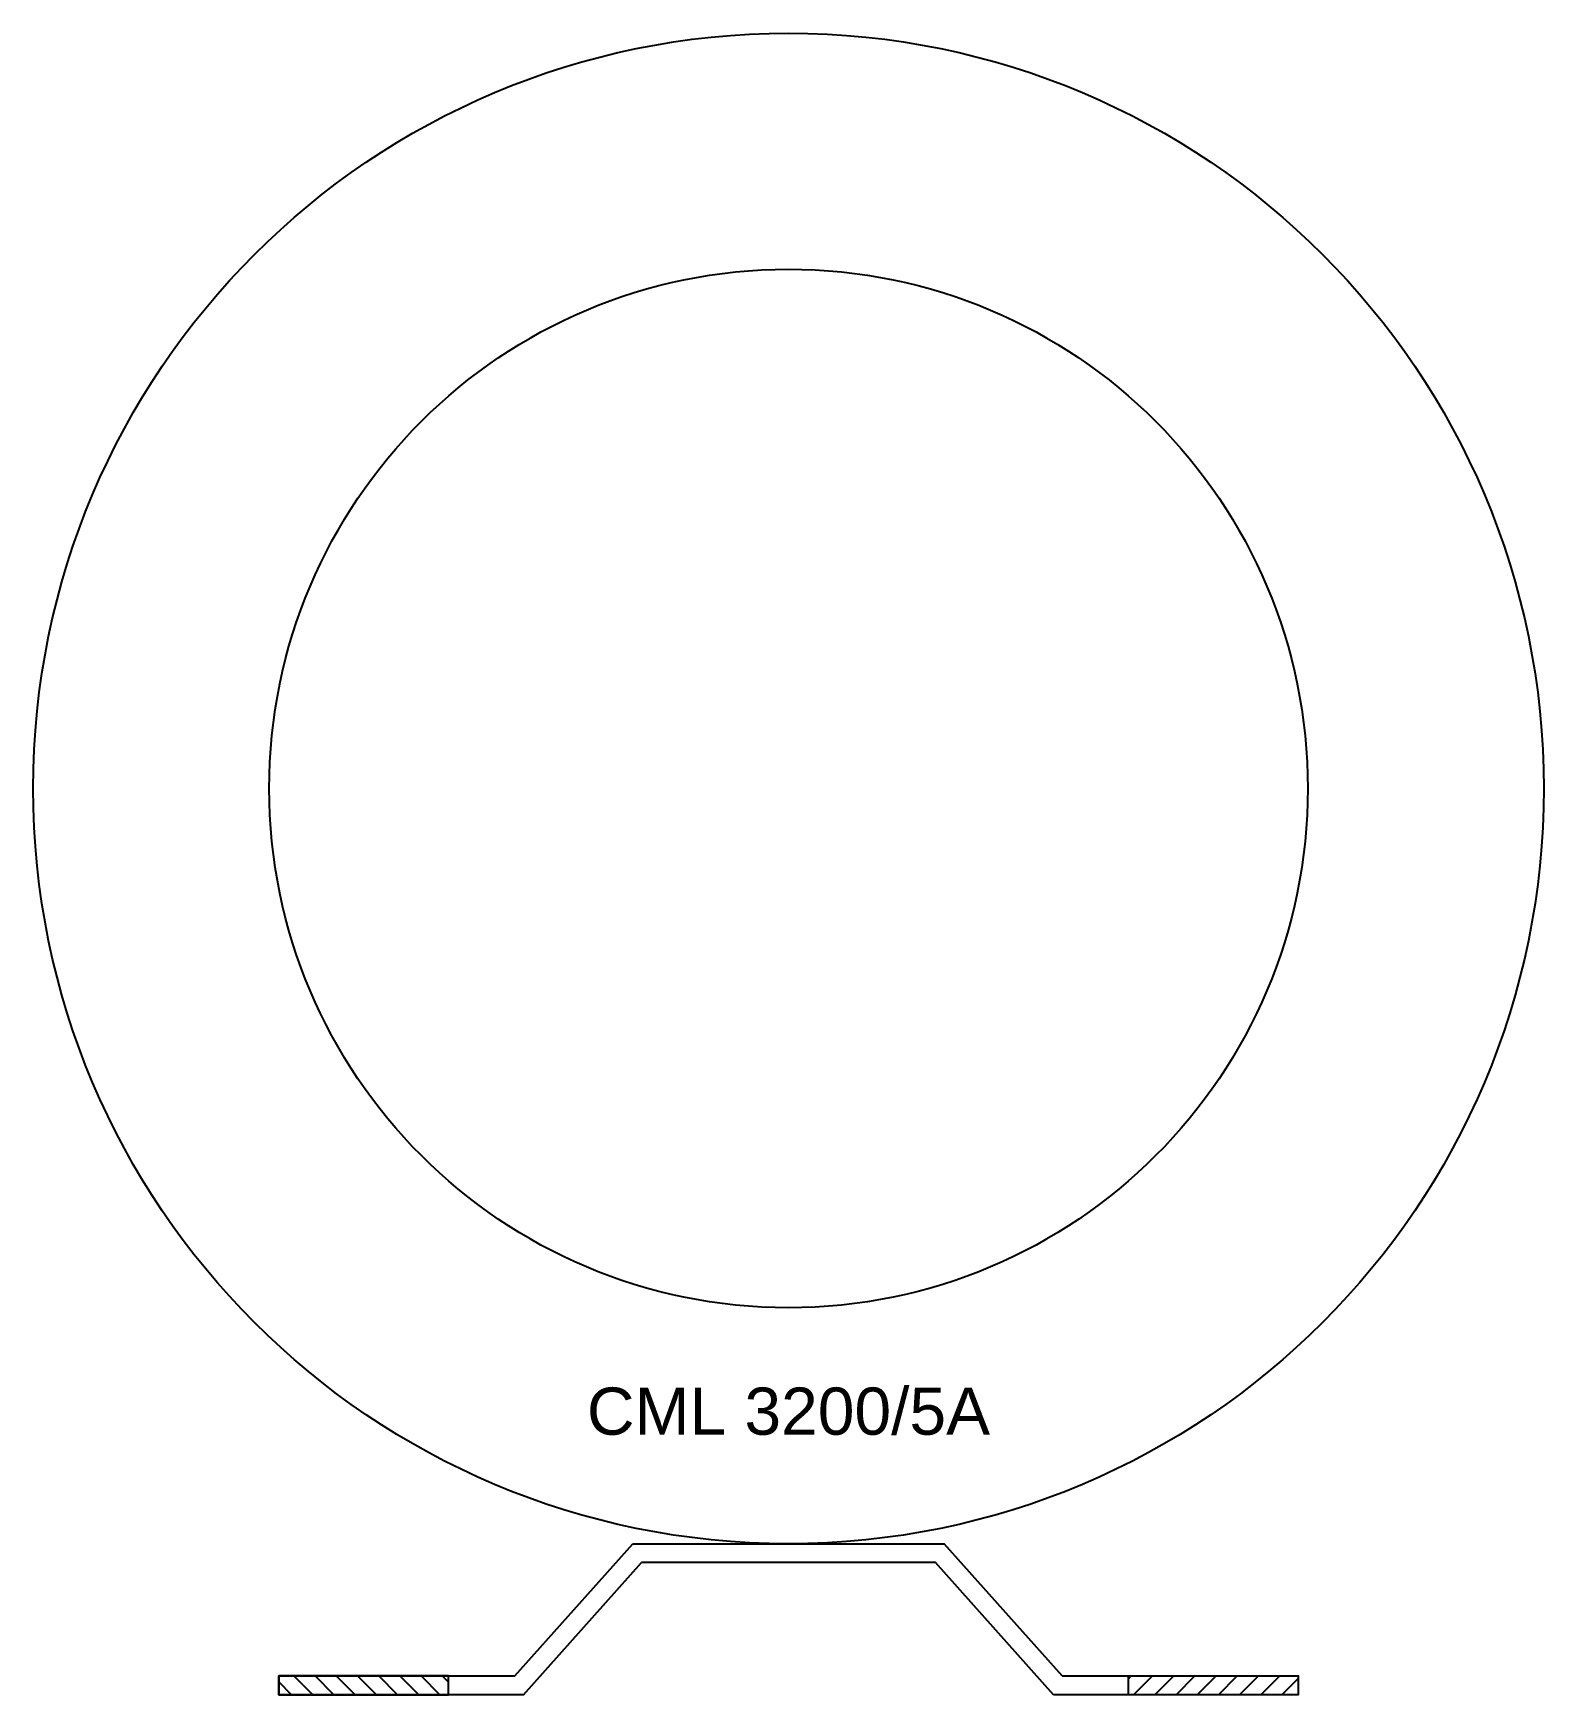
# Model space of a CAD drawing. Header units: millimetres. Extents: x 0 to 160, y 0 to 176.
import ezdxf

# ---------------------------------------------------------------- set-up
doc = ezdxf.new("R2010")
doc.units = ezdxf.units.MM

# ---------------------------------------------------------------- blocks, each defined once
blk = doc.blocks.new('CML3200A-1')
h = blk.add_hatch()
h.set_pattern_fill('ANSI31', color=85, scale=0.5, style=0)
h.set_pattern_definition([(135, (80689.8664, -41784.7283), (1.122532015, 1.122532015), [])])
h.paths.add_polyline_path([(0, 2), (0, 0), (18, 0), (18, 2)])
h = blk.add_hatch()
h.set_pattern_fill('ANSI31', color=85, scale=0.5, style=0)
h.set_pattern_definition([(45, (-80581.8664, -41784.7283), (-1.122532015, 1.122532015), [])])
h.paths.add_polyline_path([(90, 2), (90, 0), (108, 0), (108, 2)])
at = {"color": 85}
for p, q in [((25, 2), (37.5, 16)), ((37.5, 16), (70.5, 16)), ((83, 2), (70.5, 16)), ((25.93, 0), (38.43, 14)), ((69.57, 14), (38.43, 14)), ((82.07, 0), (69.57, 14))]:
    blk.add_line(p, q, dxfattribs=at)
for points in [[(25.93, 0), (0, 0), (0, 2), (25, 2)], [(83, 2), (108, 2), (108, 0), (82.07, 0)]]:
    blk.add_lwpolyline(points, dxfattribs=at)
for points in [[(18, 2), (0, 2), (0, 0), (18, 0)], [(90, 2), (108, 2), (108, 0), (90, 0)]]:
    blk.add_lwpolyline(points, close=True, dxfattribs=at)
for radius in [80, 55]:
    blk.add_circle((54, 96), radius, dxfattribs=at)
at = {"color": 85, "insert": (54, 30.01), "char_height": 5, "attachment_point": 5}
blk.add_mtext('{\\fArial|b0|i0|c0|p34;CML 3200/5A}', dxfattribs=at)

msp = doc.modelspace()

# ---------------------------------------------------------------- block references
at = {"color": 7}
msp.add_blockref('CML3200A-1', (26, 0), dxfattribs=at)

doc.saveas('drawing.dxf')
